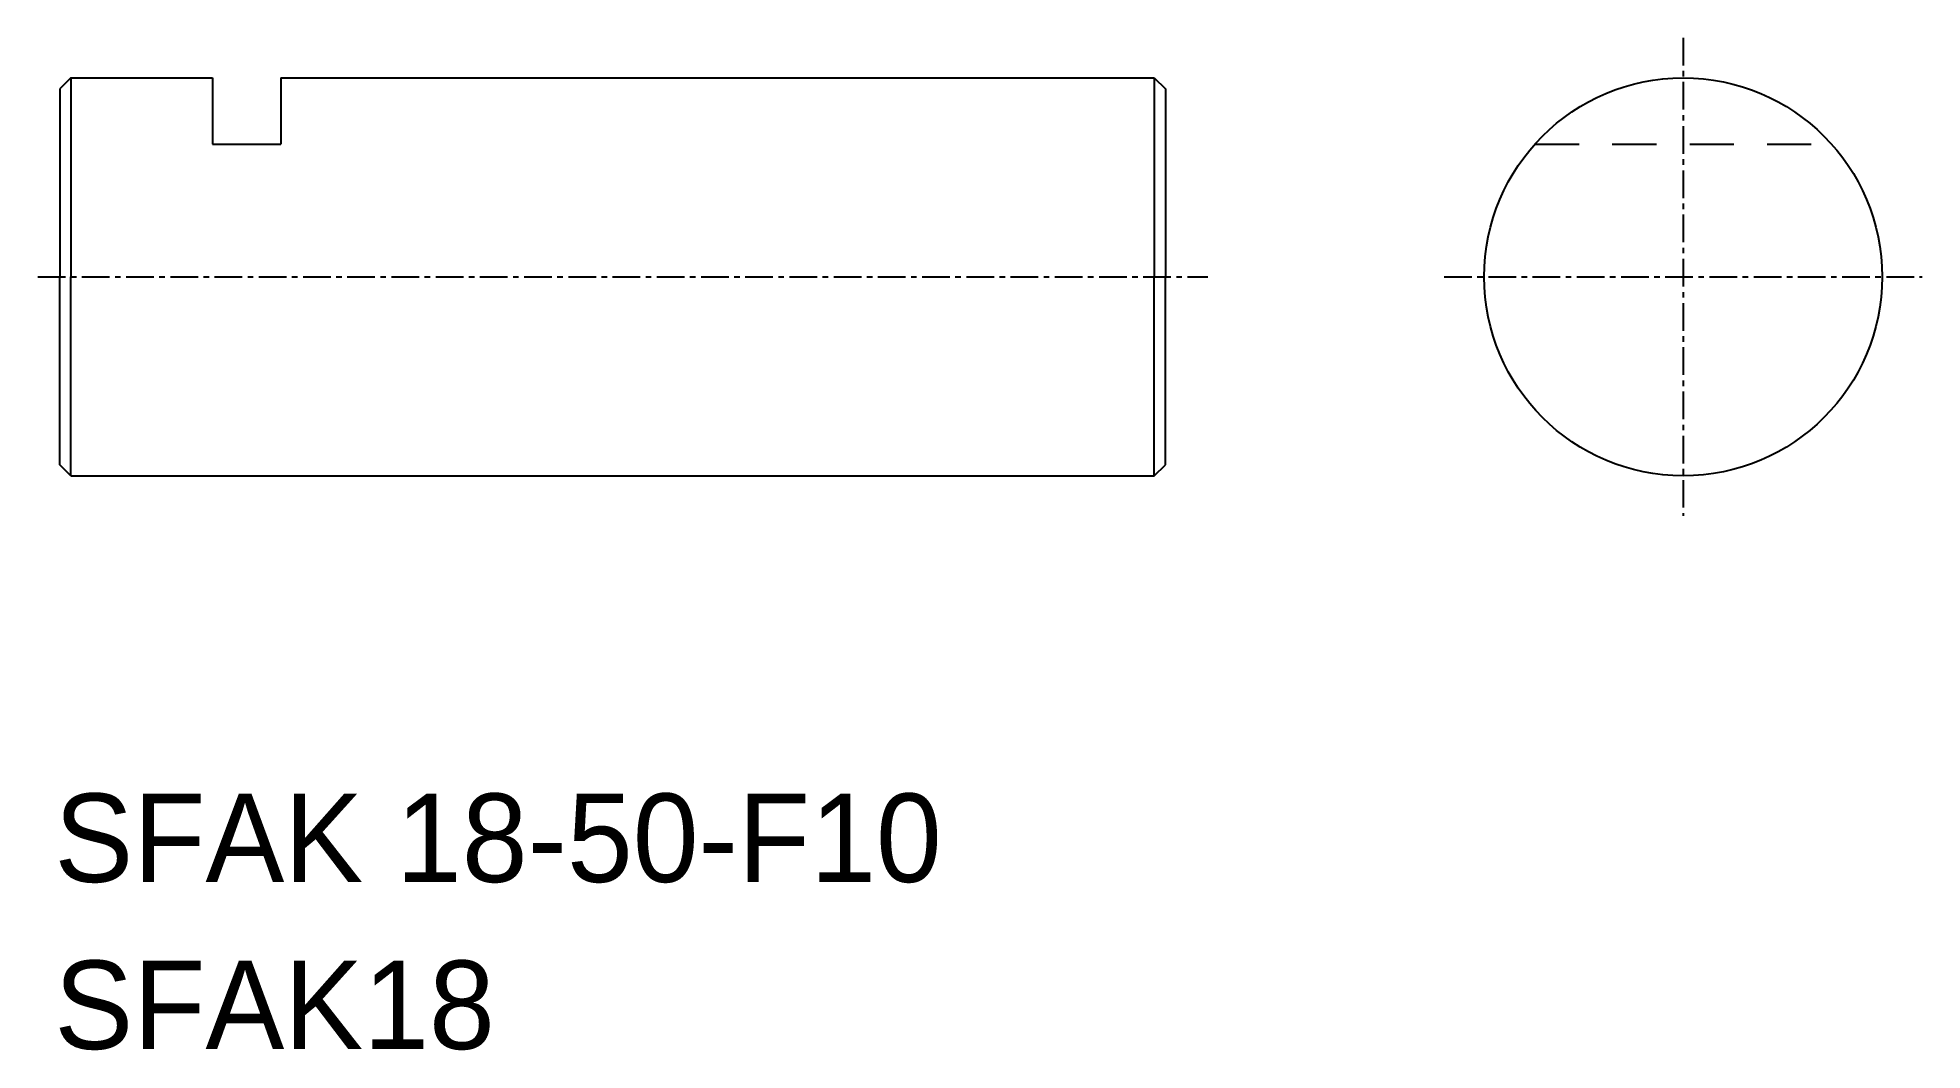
# Model space of a CAD drawing. Extents: x 282.4 to 367.7, y 91.8 to 137.6.
import ezdxf

# ---------------------------------------------------------------- set-up
doc = ezdxf.new("R2010")
doc.units = 0
doc.linetypes.add('CENTER', pattern=[2, 1.25, -0.25, 0.25, -0.25])
doc.linetypes.add('DASHED', pattern=[3.5, 2, -1.5])
doc.layers.get('0').update_dxf_attribs({"linetype": 'CONTINUOUS'})
doc.layers.add('CENTER', color=1, linetype='CENTER')

msp = doc.modelspace()

# ---------------------------------------------------------------- linework, layer by layer
at = {"color": 7, "linetype": 'CONTINUOUS'}
for p, q in [((283.95, 135.749), (283.45, 135.249)), ((283.95, 135.749), (290.35, 135.749)), ((283.95, 135.749), (283.95, 126.749)), ((290.35, 135.749), (290.35, 132.749)), ((293.45, 135.749), (332.95, 135.749)), ((293.45, 135.749), (293.45, 132.749)), ((332.95, 135.749), (332.95, 126.749)), ((332.95, 135.749), (333.45, 135.249)), ((283.45, 135.249), (283.45, 126.749)), ((333.45, 135.249), (333.45, 126.749)), ((290.35, 132.749), (293.45, 132.749)), ((283.45, 118.249), (283.45, 126.749)), ((283.95, 117.749), (283.95, 126.749)), ((332.95, 117.749), (332.95, 126.749)), ((333.45, 118.249), (333.45, 126.749)), ((283.95, 117.749), (283.45, 118.249)), ((283.95, 117.749), (332.95, 117.749)), ((332.95, 117.749), (333.45, 118.249))]:
    msp.add_line(p, q, dxfattribs=at)
at = {"color": 3, "linetype": 'DASHED'}
msp.add_line((350.163, 132.749), (363.579, 132.749), dxfattribs=at)
at = {"color": 7, "linetype": 'CONTINUOUS'}
msp.add_circle((356.871, 126.749), 9, dxfattribs=at)
at = {"layer": 'CENTER', "color": 1, "linetype": 'CENTER'}
for p, q in [((356.871, 137.562), (356.871, 115.937)), ((282.45, 126.749), (335.369, 126.749)), ((282.45, 126.749), (327.779, 126.749)), ((346.058, 126.749), (367.683, 126.749))]:
    msp.add_line(p, q, dxfattribs=at)

# ---------------------------------------------------------------- texts
at = {"color": 7, "linetype": 'CONTINUOUS'}
for s, p in [('SFAK 18-50-F10', (283.202, 99.384)), ('SFAK18', (283.202, 91.831))]:
    msp.add_text(s, height=4, dxfattribs=at).set_placement(p)

doc.saveas('drawing.dxf')
